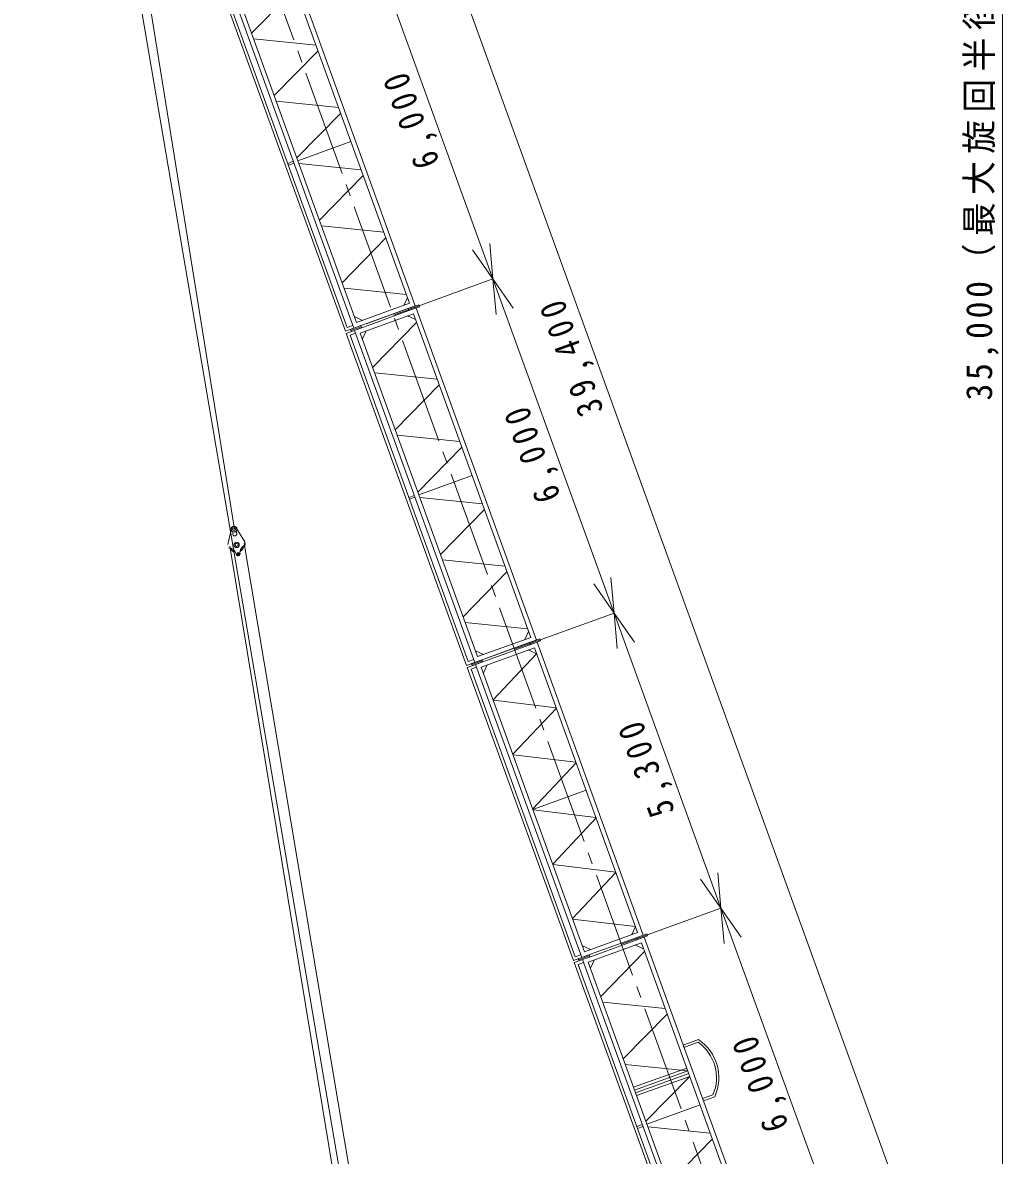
# Model space of a CAD drawing. Units: millimetres at full size, sheet at 1:200; details may follow other scales. Extents: x -40580 to 40245, y -408708 to 391292.
# Drawn here: x -26194 to -9642, y -6636 to 12488 of the extents above; entities that cross this region are included whole.
import ezdxf

# ---------------------------------------------------------------- set-up
doc = ezdxf.new("R2010")
doc.units = ezdxf.units.MM
doc.header["$LTSCALE"] = 200
doc.header["$PDMODE"] = 32
doc.header["$PDSIZE"] = 100
doc.linetypes.add('CHAIN2', pattern=[12, 9, -1, 1, -1])
doc.layers.add('1-0', color=7, linetype='Continuous', lineweight=9)
doc.layers.add('1-3', color=4, linetype='Continuous', lineweight=15)
doc.styles.add('ＭＳ ゴシック', font='')
doc.styles.get('ＭＳ ゴシック').set_extended_font_data('MS Gothic')

msp = doc.modelspace()

# ---------------------------------------------------------------- linework, layer by layer
at = {"layer": '1-0', "color": 2, "linetype": 'CHAIN2', "lineweight": 15}
msp.add_line((-14251.8, -8108), (-26139.9, 24678.9), dxfattribs=at)
at = {"layer": '1-0'}
for p, q in [((-22617.4, 3937.3), (-25937.4, 24510.8)), ((-19680.3, -13665.7), (-26193.9, 24468.2)), ((-19656.1, 7750.3), (-21637.3, 13214.2)), ((-21592.3, 13310.3), (-19560, 7705.4)), ((-21584.1, 13067.5), (-22325.1, 12309.5)), ((-22772.2, 12882.5), (-20739.9, 7277.6)), ((-22708.1, 12852.5), (-20709.9, 7341.6)), ((-22631.1, 12933.6), (-20598.9, 7328.7)), ((-22291, 12215.5), (-21236.4, 12108.6)), ((-21202.3, 12014.6), (-21943.3, 11256.6)), ((-21909.2, 11162.6), (-20854.6, 11055.7)), ((-20820.5, 10961.7), (-21561.5, 10203.7)), ((-21544.5, 10156.7), (-20646.7, 10482.3)), ((-21620.8, 10147.2), (-21714.8, 10113.1)), ((-21609.2, 10115.2), (-21703.2, 10081.1)), ((-20472.9, 10002.9), (-21527.5, 10109.8)), ((-21179.8, 9150.9), (-20438.8, 9908.9)), ((-20091.1, 8949.9), (-21145.7, 9056.9)), ((-20798, 8098), (-20057, 8855.9)), ((-19709.3, 7897), (-20763.9, 8003.9)), ((-19755.8, 7714.2), (-19692.3, 7850)), ((-20739.9, 7277.6), (-19560, 7705.4)), ((-20388.3, 7405.1), (-19680.4, 7661.7)), ((-19680.4, 7661.7), (-19501.3, 7726.7)), ((-19501.3, 7726.7), (-19680.4, 7661.7)), ((-19680.4, 7661.7), (-19673.9, 7643.9)), ((-19673.9, 7643.9), (-19494.8, 7708.8)), ((-19673.9, 7643.9), (-19494.8, 7708.8)), ((-19667.5, 7626), (-19488.3, 7691)), ((-19547.1, 7669.6), (-17514.8, 2064.7)), ((-19501.3, 7726.7), (-19494.8, 7708.8)), ((-19488.3, 7691), (-19494.8, 7708.8)), ((-20454.2, 7460.9), (-20590.1, 7524.5)), ((-20489.8, 7248), (-19592, 7573.6)), ((-20375.3, 7369.3), (-19667.5, 7626)), ((-19555.9, 7473.8), (-19691.8, 7537.4)), ((-17610.9, 2109.7), (-19592, 7573.6)), ((-20726.9, 7241.9), (-20375.3, 7369.3)), ((-20709.9, 7341.6), (-20615.9, 7375.7)), ((-20657.6, 7307.4), (-20478.5, 7372.4)), ((-20651.2, 7289.5), (-20472, 7354.5)), ((-20651.2, 7289.5), (-20472, 7354.5)), ((-20651.2, 7289.5), (-20472, 7354.5)), ((-20585.9, 7293), (-18553.6, 1688)), ((-20478.5, 7372.4), (-20472, 7354.5)), ((-20465.5, 7336.6), (-20472, 7354.5)), ((-20390.1, 7284.2), (-20453.7, 7148.3)), ((-19538.8, 7426.8), (-20279.8, 6668.9)), ((-20726.9, 7241.9), (-18694.7, 1636.9)), ((-20662.9, 7211.9), (-20568.9, 7246)), ((-20662.9, 7211.9), (-18664.7, 1701)), ((-20245.8, 6574.9), (-19191.1, 6467.9)), ((-19157.1, 6373.9), (-19898.1, 5616)), ((-19864, 5521.9), (-18809.4, 5415)), ((-18775.3, 5321), (-19516.3, 4563)), ((-19499.3, 4516.1), (-18601.5, 4841.6)), ((-19575.6, 4506.5), (-19669.6, 4472.4)), ((-19564, 4474.5), (-19658, 4440.4)), ((-18427.6, 4362.2), (-19482.2, 4469.1)), ((-19134.6, 3510.2), (-18393.6, 4268.2)), ((-22725.5, 3676.9), (-22667, 3946.8)), ((-22441.4, 3724.4), (-22584.6, 3960.7)), ((-19777.3, -13991.7), (-22696.1, 3650.6)), ((-22449.5, 3691.8), (-19493.5, -13870.2)), ((-22432.4, 3670.1), (-22441.4, 3724.4)), ((-18045.9, 3309.3), (-19100.5, 3416.2)), ((-18752.8, 2457.3), (-18011.8, 3215.3)), ((-17664.1, 2256.4), (-18718.7, 2363.3)), ((-17710.6, 2073.5), (-17647, 2209.4)), ((-18694.7, 1636.9), (-17514.8, 2064.7)), ((-17546.8, 1932.9), (-18444.6, 1607.4)), ((-18343, 1764.4), (-17635.2, 2021.1)), ((-17635.2, 2021.1), (-17456.1, 2086)), ((-17456.1, 2086), (-17635.2, 2021.1)), ((-17635.2, 2021.1), (-17628.7, 2003.2)), ((-17628.7, 2003.2), (-17449.6, 2068.1)), ((-17628.7, 2003.2), (-17449.6, 2068.1)), ((-17622.2, 1985.3), (-17628.7, 2003.2)), ((-17622.2, 1985.3), (-17443.1, 2050.3)), ((-17443.1, 2050.3), (-17622.2, 1985.3)), ((-17546.8, 1932.9), (-15804.3, -2872.9)), ((-15708.2, -2917.9), (-17501.9, 2029)), ((-17456.1, 2086), (-17449.6, 2068.1)), ((-17443.1, 2050.3), (-17449.6, 2068.1)), ((-18664.7, 1701), (-18570.7, 1735.1)), ((-18612.4, 1666.7), (-18433.3, 1731.7)), ((-18409, 1820.3), (-18544.9, 1883.8)), ((-18433.3, 1731.7), (-18426.8, 1713.8)), ((-17510.6, 1833.2), (-18244.8, 1056.4)), ((-17646.5, 1896.8), (-17510.6, 1833.2)), ((-18605.9, 1648.9), (-18426.8, 1713.8)), ((-18605.9, 1648.9), (-18426.8, 1713.8)), ((-18599.4, 1631), (-18420.3, 1696)), ((-16747, -3294.5), (-18540.7, 1652.3)), ((-18444.6, 1607.4), (-16702.1, -3198.5)), ((-18420.3, 1696), (-18426.8, 1713.8)), ((-18344.9, 1643.5), (-18408.5, 1507.7)), ((-18241.4, 1047), (-17180, 921.3)), ((-17176.6, 911.9), (-17910.8, 135.1)), ((-17907.4, 125.7), (-16846, 0)), ((-16842.5, -9.4), (-17576.7, -786.2)), ((-17573.3, -795.6), (-16675.5, -470)), ((-16508.5, -930.6), (-17570, -804.9)), ((-17239.3, -1716.8), (-16505.1, -940)), ((-16174.5, -1851.9), (-17235.9, -1726.2)), ((-16905.3, -2638.1), (-16171.1, -1861.3)), ((-15840.4, -2773.2), (-16901.8, -2647.5)), ((-15840.4, -2773.2), (-15904, -2909.1)), ((-16702.1, -3198.5), (-15804.3, -2872.9)), ((-16702.1, -3198.5), (-15804.3, -2872.9)), ((-16638, -3375.2), (-15740.2, -3049.7)), ((-16536.4, -3218.2), (-15828.6, -2961.5)), ((-16523.4, -3253.9), (-15815.6, -2997.2)), ((-15649.4, -2896.6), (-15828.6, -2961.5)), ((-15828.6, -2961.5), (-15649.4, -2896.6)), ((-15822.1, -2979.4), (-15643, -2914.4)), ((-15815.6, -2997.2), (-15636.5, -2932.3)), ((-13759, -8513.6), (-15740.2, -3049.7)), ((-15695.2, -2953.6), (-13661.4, -8562.8)), ((-15649.4, -2896.6), (-15643, -2914.4)), ((-15649.4, -2896.6), (-15643, -2914.4)), ((-15636.5, -2932.3), (-15643, -2914.4)), ((-16888, -3345.7), (-16536.4, -3218.2)), ((-16888, -3345.7), (-16536.4, -3218.2)), ((-16858.1, -3281.6), (-16764.1, -3247.5)), ((-16805.8, -3315.8), (-16626.7, -3250.9)), ((-16602.4, -3162.3), (-16738.2, -3098.8)), ((-16602.4, -3162.3), (-16738.2, -3098.8)), ((-16626.7, -3250.9), (-16620.2, -3268.8)), ((-16626.6, -3250.9), (-16620.2, -3268.8)), ((-15687, -3196.4), (-16428, -3954.4)), ((-15704, -3149.4), (-15839.9, -3085.8)), ((-16875.1, -3381.4), (-16523.4, -3253.9)), ((-16875.1, -3381.4), (-14842.8, -8986.3)), ((-16811, -3411.4), (-16717, -3377.3)), ((-16811, -3411.4), (-14812.8, -8922.3)), ((-16799.3, -3333.7), (-16620.2, -3268.8)), ((-16734.1, -3330.3), (-14701.8, -8935.2)), ((-16613.7, -3286.6), (-16620.2, -3268.8)), ((-16538.3, -3339), (-16601.8, -3474.9)), ((-16393.9, -4048.4), (-15339.3, -4155.3)), ((-15305.2, -4249.3), (-16046.2, -5007.3)), ((-15020.8, -4813.2), (-14782.3, -4726.7)), ((-16012.1, -5101.3), (-14957.5, -5208.2)), ((-14974.6, -5161.2), (-15872.4, -5486.8)), ((-14957.5, -5208.2), (-15855.3, -5533.8)), ((-14940.5, -5255.2), (-15838.3, -5580.8)), ((-14923.4, -5302.2), (-15821.2, -5627.8)), ((-14923.4, -5302.2), (-15664.4, -6060.2)), ((-14707.2, -5678.1), (-14531.6, -5614.4)), ((-14707.2, -5678.1), (-14693.5, -5715.7)), ((-14693.5, -5715.7), (-14502, -5646.2)), ((-15647.4, -6107.2), (-14749.6, -5781.6)), ((-15723.7, -6116.8), (-15817.7, -6150.8)), ((-15712.1, -6148.7), (-15806.1, -6182.8)), ((-14575.8, -6261), (-15630.4, -6154.1)), ((-15282.7, -7113), (-14541.7, -6355))]:
    msp.add_line(p, q, dxfattribs=at)
for points in [[(-19656.1, 7750.3), (-20553.9, 7424.8), (-22535.1, 12888.7)], [(-19667.5, 7626), (-19673.9, 7643.9), (-19494.8, 7708.8)], [(-20657.6, 7307.4), (-20651.2, 7289.5), (-20472, 7354.5)], [(-20644.7, 7271.7), (-20651.2, 7289.5), (-20472, 7354.5)], [(-17610.9, 2109.7), (-18508.7, 1784.1), (-20489.8, 7248)], [(-16888, -3345.7), (-18681.7, 1601.2), (-17501.9, 2029)], [(-16858.1, -3281.6), (-18617.6, 1571.2), (-18523.6, 1605.3)], [(-18612.4, 1666.7), (-18605.9, 1648.9), (-18426.8, 1713.8)], [(-18599.4, 1631), (-18605.9, 1648.9), (-18426.8, 1713.8)], [(-15828.6, -2961.5), (-15822.1, -2979.4), (-15643, -2914.4)], [(-15828.6, -2961.5), (-15822.1, -2979.4), (-15643, -2914.4)], [(-15815.6, -2997.2), (-15822.1, -2979.4), (-15643, -2914.4)], [(-16805.8, -3315.8), (-16799.3, -3333.7), (-16620.2, -3268.8)], [(-16805.8, -3315.8), (-16799.3, -3333.7), (-16620.2, -3268.8)], [(-16792.8, -3351.6), (-16799.3, -3333.7), (-16620.2, -3268.8)], [(-13759, -8513.6), (-14656.8, -8839.1), (-16638, -3375.2)], [(-15020.8, -4813.2), (-15034.4, -4775.6), (-14776.7, -4682.2)]]:
    msp.add_lwpolyline(points, dxfattribs=at)
for centre, radius in [((-22623, 3937.3), 25), ((-22609.9, 3858.4), 35), ((-22578.4, 3671), 45), ((-22578.4, 3671), 25), ((-22553, 3518.2), 22), ((-22553, 3518.2), 12)]:
    msp.add_circle(centre, radius, dxfattribs=at)
for centre, radius, start, end in [((-22623, 3937.3), 45, 29.49864, 177.94948), ((-22382.7, 3539.6), 139.6, 110.82883, 186.66141), ((-22578.4, 3671), 125, 299.42136, 353.79651), ((-22578.4, 3671), 115, 303.31552, 347.26109), ((-22720.9, 3483.1), 139.6, 12.31805, 88.15063), ((-22578.4, 3671), 125, 205.73433, 259.84656), ((-22578.4, 3671), 115, 210.07506, 256.09067), ((-22553, 3518.2), 32, 188.44615, 8.60429), ((-15201.5, -5324.4), 730, 336.59187, 54.95767), ((-15201.5, -5324.4), 770, 335.29416, 56.52132)]:
    msp.add_arc(centre, radius, start, end, dxfattribs=at)
at = {"layer": '1-0', "color": 3}
msp.add_point((-22623, 3937.3), dxfattribs=at)
at = {"layer": '1-3'}
for p, q in [((-9845.9, -11556), (-23275.6, 25484.6)), ((-9642.1, -10367.2), (-9642.1, 24632.8)), ((-18247.7, 8161), (-20292.8, 13801.7)), ((-18247.7, 8161), (-18591.2, 8652.9)), ((-18247.7, 8161), (-18299.2, 8758.8)), ((-18247.7, 8161), (-19929.3, 7551.3)), ((-16202.5, 2520.3), (-18247.7, 8161)), ((-18247.7, 8161), (-18196.1, 7563.2)), ((-18247.7, 8161), (-17904.1, 7669.1)), ((-16202.5, 2520.3), (-16254.1, 3118.1)), ((-16202.5, 2520.3), (-16546.1, 3012.2)), ((-16202.5, 2520.3), (-17884.1, 1910.6)), ((-14396, -2462.3), (-16202.5, 2520.3)), ((-16202.5, 2520.3), (-16151, 1922.5)), ((-16202.5, 2520.3), (-15859, 2028.4)), ((-14396, -2462.3), (-14447.6, -1864.5)), ((-14396, -2462.3), (-14739.5, -1970.4)), ((-14396, -2462.3), (-16077.6, -3072)), ((-12350.9, -8103), (-14396, -2462.3)), ((-14396, -2462.3), (-14344.5, -3060.1)), ((-14396, -2462.3), (-14052.5, -2954.2))]:
    msp.add_line(p, q, dxfattribs=at)

# ---------------------------------------------------------------- texts
at = {"layer": '1-3', "color": 7, "char_height": 439.9, "attachment_point": 7, "style": 'ＭＳ ゴシック'}
for s, insert, rotation in [('\\T1.22;\\W0.95;35,000（最大旋回半径）', (-9702.1, 6107.8), 90), ('\\T1.38;\\W0.85;6,000', (-19036.9, 10161.8), 109.929), ('\\T1.39;\\W0.85;39,400', (-16267.8, 5980.2), 109.929), ('\\T1.38;\\W0.85;6,000', (-16991.8, 4521.1), 109.929), ('\\T1.38;\\W0.85;5,300', (-15066, -790.6), 109.929), ('\\T1.38;\\W0.85;6,000', (-13140.1, -6102.2), 109.929)]:
    msp.add_mtext(s, dxfattribs=dict(at, insert=insert, rotation=rotation))

doc.saveas('drawing.dxf')
